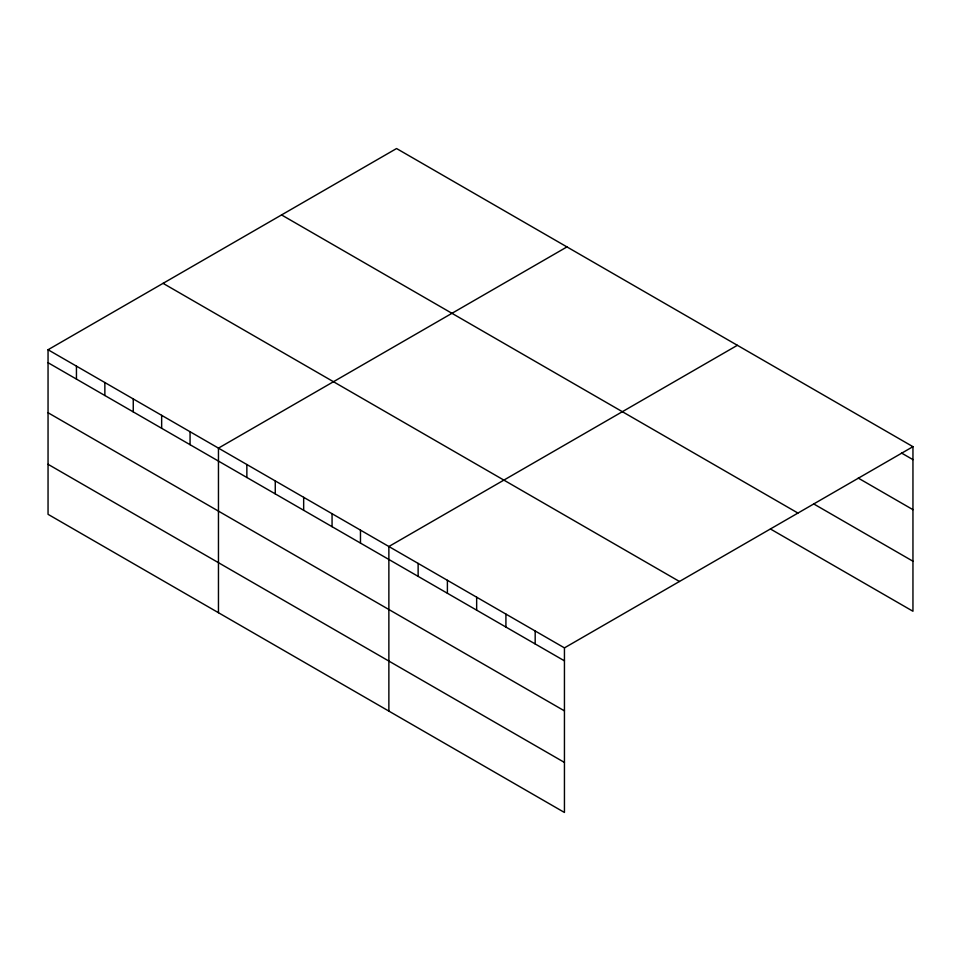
<?xml version="1.0" encoding="UTF-8"?>
<svg xmlns="http://www.w3.org/2000/svg" width="961" height="961" viewBox="0 0 961 961"><rect width="100%" height="100%" fill="white"/><g stroke="black" fill="none" stroke-linecap="round" stroke-linejoin="round"><path stroke-width="1.44" d="M48.05 349.744L564.443 647.882L564.443 812.465L48.05 514.327L48.05 349.744L396.557 148.535L912.95 446.673L912.95 611.256L770.458 528.994M566.966 246.917L218.459 448.126L218.459 612.71M737.375 345.299L388.869 546.509L388.869 711.104M564.443 647.882L912.95 446.673M901.502 453.027L912.95 459.634M858.245 478.085L912.95 509.666M813.715 503.924L912.95 561.224M281.549 214.928L797.942 513.066M163.058 283.339L679.451 581.477M48.05 362.705L564.443 660.844M48.05 412.737L564.443 710.876M48.05 464.295L564.443 762.433M535.181 630.981L535.181 643.954M505.918 614.091L505.918 627.053M476.656 597.189L476.656 610.163M447.394 580.3L447.394 593.261M418.131 563.41L418.131 576.372M360.471 530.112L360.471 543.073M332.062 513.715L332.062 526.676M303.664 497.317L303.664 510.279M275.266 480.92L275.266 493.882M246.857 464.523L246.857 477.485M190.062 431.729L190.062 444.691M161.652 415.332L161.652 428.294M133.255 398.935L133.255 411.897M104.857 382.538L104.857 395.5M76.448 366.141L76.448 379.102"/></g></svg>
